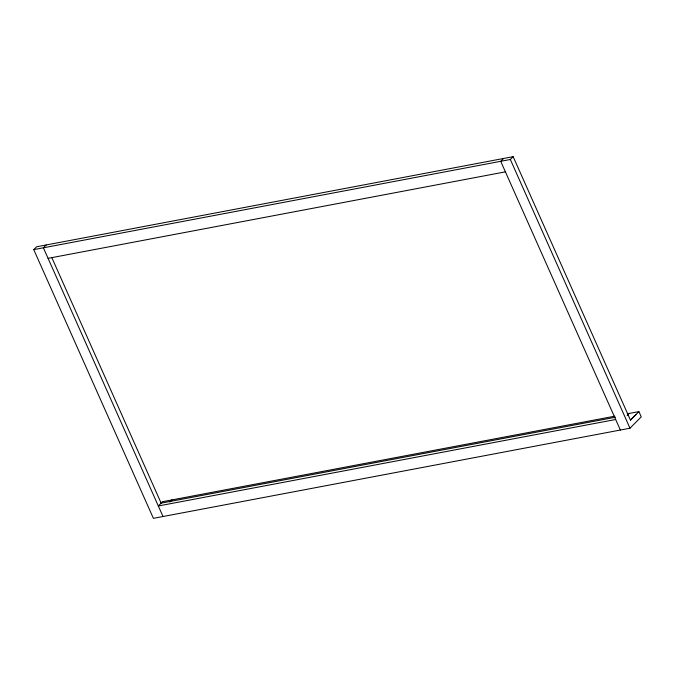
<?xml version="1.0" encoding="UTF-8"?>
<svg xmlns="http://www.w3.org/2000/svg" width="675" height="675" viewBox="0 0 675 675"><rect width="100%" height="100%" fill="white"/><g stroke="black" fill="none" stroke-linecap="round" stroke-linejoin="round"><path stroke-width="1.01" d="M33.75 249.623L36.568 246.788L513.16 156.659L630.458 420.112L638.904 411.615L641.25 416.88L629.986 428.212L153.394 518.341L33.75 249.623L510.342 159.494L513.16 156.659M46.195 244.966L43.377 247.801L163.021 516.518M160.903 503.153L162.312 501.736L614.79 416.171M503.533 158.482L500.715 161.317L620.359 430.034M615.372 417.251L161.148 503.145L158.33 505.98L615.659 419.496M169.83 502.04L171.939 499.922M627.168 415.564L629.277 413.438M630.458 420.112L636.086 414.45M48.068 258.339L505.406 171.855M627.21 413.826L638.904 411.615M510.342 159.494L629.986 428.212M51.739 257.428L161.148 503.145"/></g></svg>
